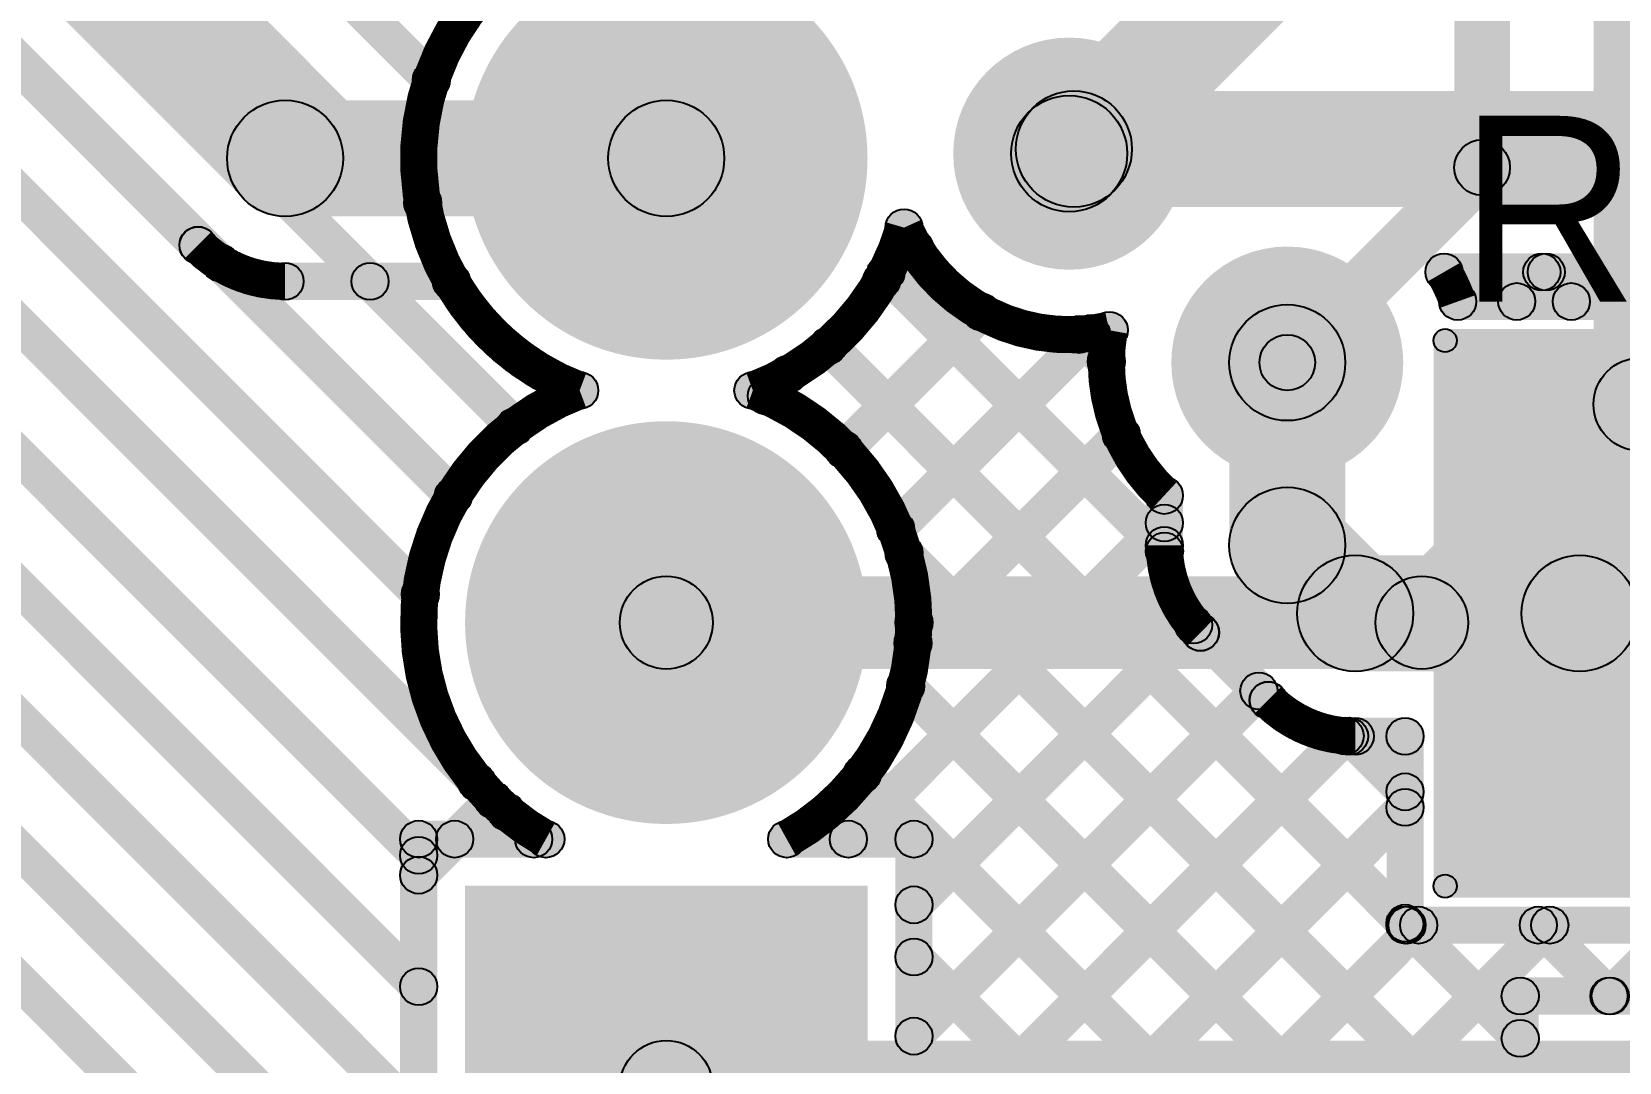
# Model space of a CAD drawing. Header units: millimetres. Extents: x 0.01 to 3.4, y 0.01 to 2.05.
# Drawn here: x 0.3824 to 0.7245, y 1.0893 to 1.3113 of the extents above; entities that cross this region are included whole.
import ezdxf

# ---------------------------------------------------------------- set-up
doc = ezdxf.new("R2010")
doc.units = ezdxf.units.MM
doc.header["$MEASUREMENT"] = 0
for name, color, linetype in [('BottomLayer', 5, 'Continuous'), ('BottomSolder', 6, 'Continuous'), ('PadHoleLayer', 156, 'Continuous'), ('TopLayer', 1, 'Continuous'), ('TopOverlay', 2, 'Continuous'), ('TopPaste', 8, 'Continuous'), ('TopSolder', 216, 'Continuous'), ('ViaHoleLayer', 16, 'Continuous')]:
    doc.layers.add(name, color=color, linetype=linetype)

# ---------------------------------------------------------------- blocks, each defined once
blk = doc.blocks.new('0705510042_2')
at = {"layer": 'BottomLayer'}
h = blk.add_hatch(color=5, dxfattribs=at)
edge = h.paths.add_edge_path()
edge.add_arc((-0.028, 0.45808), 0.03937, 0, 360)
h = blk.add_hatch(color=5, dxfattribs=at)
edge = h.paths.add_edge_path()
edge.add_arc((0.072, 0.45808), 0.03937, 0, 360)
blk.add_hatch(color=5, dxfattribs=at).paths.add_polyline_path([(0.21137, 0.41871), (0.13263, 0.41871), (0.13263, 0.49745), (0.21137, 0.49745)])
at = {"layer": 'BottomSolder'}
h = blk.add_hatch(color=6, dxfattribs=at)
edge = h.paths.add_edge_path()
edge.add_arc((-0.028, 0.45808), 0.04337, 0, 360)
h = blk.add_hatch(color=6, dxfattribs=at)
edge = h.paths.add_edge_path()
edge.add_arc((0.072, 0.45808), 0.04337, 0, 360)
blk.add_hatch(color=6, dxfattribs=at).paths.add_polyline_path([(0.21537, 0.41471), (0.12863, 0.41471), (0.12863, 0.50145), (0.21537, 0.50145)])
at = {"layer": 'PadHoleLayer'}
h = blk.add_hatch(color=156, dxfattribs=at)
edge = h.paths.add_edge_path()
edge.add_arc((-0.028, 0.45808), 0.02146, 0, 360)
h = blk.add_hatch(color=156, dxfattribs=at)
edge = h.paths.add_edge_path()
edge.add_arc((0.072, 0.45808), 0.02146, 0, 360)
h = blk.add_hatch(color=156, dxfattribs=at)
edge = h.paths.add_edge_path()
edge.add_arc((0.172, 0.45808), 0.02146, 0, 360)
at = {"layer": 'TopLayer'}
h = blk.add_hatch(color=1, dxfattribs=at)
edge = h.paths.add_edge_path()
edge.add_arc((-0.028, 0.45808), 0.03937, 0, 360)
h = blk.add_hatch(color=1, dxfattribs=at)
edge = h.paths.add_edge_path()
edge.add_arc((0.072, 0.45808), 0.03937, 0, 360)
blk.add_hatch(color=1, dxfattribs=at).paths.add_polyline_path([(0.21137, 0.41871), (0.13263, 0.41871), (0.13263, 0.49745), (0.21137, 0.49745)])
at = {"layer": 'TopSolder'}
h = blk.add_hatch(color=216, dxfattribs=at)
edge = h.paths.add_edge_path()
edge.add_arc((-0.028, 0.45808), 0.04337, 0, 360)
h = blk.add_hatch(color=216, dxfattribs=at)
edge = h.paths.add_edge_path()
edge.add_arc((0.072, 0.45808), 0.04337, 0, 360)
blk.add_hatch(color=216, dxfattribs=at).paths.add_polyline_path([(0.21537, 0.41471), (0.12863, 0.41471), (0.12863, 0.50145), (0.21537, 0.50145)])
blk = doc.blocks.new('TS_1187A_C_G_B_11')
at = {"layer": 'TopLayer'}
for points in [[(-0.1378, 0.08858), (-0.09843, 0.08858), (-0.09843, 0.05906), (-0.1378, 0.05906)], [(0.09843, 0.08858), (0.1378, 0.08858), (0.1378, 0.05906), (0.09843, 0.05906)], [(-0.1378, -0.05906), (-0.09843, -0.05906), (-0.09843, -0.08858), (-0.1378, -0.08858)], [(0.09843, -0.05906), (0.1378, -0.05906), (0.1378, -0.08858), (0.09843, -0.08858)]]:
    blk.add_hatch(color=1, dxfattribs=at).paths.add_polyline_path(points)
at = {"layer": 'TopOverlay'}
h = blk.add_hatch(color=2, dxfattribs=at)
edge = h.paths.add_edge_path()
edge.add_arc((-0.13683, 0.106), 0.005, 0, 360)
h = blk.add_hatch(color=2, dxfattribs=at)
edge = h.paths.add_edge_path()
edge.add_arc((-0.12517, 0.106), 0.005, 0, 360)
h = blk.add_hatch(color=2, dxfattribs=at)
edge = h.paths.add_edge_path()
edge.add_arc((-0.053, 0.102), 0.0025, 0, 360)
for points in [[(0.054, 0.1045), (0.054, 0.0995), (-0.053, 0.0995), (-0.053, 0.1045)], [(-0.1045, 0.035), (-0.0995, 0.035), (-0.0995, -0.034), (-0.1045, -0.034)], [(0.0995, 0.035), (0.1045, 0.035), (0.1045, -0.034), (0.0995, -0.034)], [(0.054, -0.0995), (0.054, -0.1045), (-0.053, -0.1045), (-0.053, -0.0995)]]:
    blk.add_hatch(color=2, dxfattribs=at).paths.add_polyline_path(points)
h = blk.add_hatch(color=2, dxfattribs=at)
edge = h.paths.add_edge_path()
edge.add_arc((0.054, 0.102), 0.0025, 0, 360)
h = blk.add_hatch(color=2, dxfattribs=at)
edge = h.paths.add_edge_path()
edge.add_arc((-0.102, 0.035), 0.0025, 0, 360)
h = blk.add_hatch(color=2, dxfattribs=at)
edge = h.paths.add_edge_path()
edge.add_arc((0.102, 0.035), 0.0025, 0, 360)
h = blk.add_hatch(color=2, dxfattribs=at)
edge = h.paths.add_edge_path()
edge.add_arc((-0.00985, 0), 0.00984, 0, 360)
h = blk.add_hatch(color=2, dxfattribs=at)
edge = h.paths.add_edge_path()
edge.add_arc((0.00985, 0), 0.00984, 0, 360)
h = blk.add_hatch(color=2, dxfattribs=at)
edge = h.paths.add_edge_path()
edge.add_arc((-0.03821, 0), 0.0025, 0, 360)
h = blk.add_hatch(color=2, dxfattribs=at)
edge = h.paths.add_edge_path()
edge.add_arc((0.03821, 0), 0.0025, 0, 360)
h = blk.add_hatch(color=2, dxfattribs=at)
edge = h.paths.add_edge_path()
edge.add_arc((-0.102, -0.034), 0.0025, 0, 360)
h = blk.add_hatch(color=2, dxfattribs=at)
edge = h.paths.add_edge_path()
edge.add_arc((0.102, -0.034), 0.0025, 0, 360)
h = blk.add_hatch(color=2, dxfattribs=at)
edge = h.paths.add_edge_path()
edge.add_arc((-0.053, -0.102), 0.0025, 0, 360)
h = blk.add_hatch(color=2, dxfattribs=at)
edge = h.paths.add_edge_path()
edge.add_arc((0.054, -0.102), 0.0025, 0, 360)
at = {"layer": 'TopPaste'}
for points in [[(-0.1378, 0.08858), (-0.09843, 0.08858), (-0.09843, 0.05906), (-0.1378, 0.05906)], [(0.09843, 0.08858), (0.1378, 0.08858), (0.1378, 0.05906), (0.09843, 0.05906)], [(-0.1378, -0.05906), (-0.09843, -0.05906), (-0.09843, -0.08858), (-0.1378, -0.08858)], [(0.09843, -0.05906), (0.1378, -0.05906), (0.1378, -0.08858), (0.09843, -0.08858)]]:
    blk.add_hatch(color=8, dxfattribs=at).paths.add_polyline_path(points)
at = {"layer": 'TopSolder'}
for points in [[(-0.1418, 0.09258), (-0.09443, 0.09258), (-0.09443, 0.05506), (-0.1418, 0.05506)], [(0.09443, 0.09258), (0.1418, 0.09258), (0.1418, 0.05506), (0.09443, 0.05506)], [(-0.1418, -0.05506), (-0.09443, -0.05506), (-0.09443, -0.09258), (-0.1418, -0.09258)], [(0.09443, -0.05506), (0.1418, -0.05506), (0.1418, -0.09258), (0.09443, -0.09258)]]:
    blk.add_hatch(color=216, dxfattribs=at).paths.add_polyline_path(points)
at = {"layer": 'TopOverlay'}
for points, const_width in [([(-0.12517, 0.106, 1), (-0.13683, 0.106, 1)], 0.01), ([(0.03821, 0, 1), (-0.03821, 0, 1)], 0.005), ([(0.00985, 0, 1), (-0.00985, 0, 1)], 0.01969)]:
    blk.add_lwpolyline(points, format="xyb", close=True, dxfattribs=dict(at, const_width=const_width))
for centre, radius in [((-0.13683, 0.106), 0.005), ((-0.12517, 0.106), 0.005), ((-0.053, 0.102), 0.0025), ((0.054, 0.102), 0.0025), ((-0.102, 0.035), 0.0025), ((0.102, 0.035), 0.0025), ((-0.00985, 0), 0.00984), ((0.00985, 0), 0.00984), ((-0.03821, 0), 0.0025), ((0.03821, 0), 0.0025), ((-0.102, -0.034), 0.0025), ((0.102, -0.034), 0.0025), ((-0.053, -0.102), 0.0025), ((0.054, -0.102), 0.0025)]:
    blk.add_circle(centre, radius, dxfattribs=at)
blk = doc.blocks.new('RES_1210_50')
at = {"layer": 'TopLayer'}
for points in [[(-0.08661, 0.05315), (-0.03937, 0.05315), (-0.03937, -0.05315), (-0.08661, -0.05315)], [(0.03937, 0.05315), (0.08661, 0.05315), (0.08661, -0.05315), (0.03937, -0.05315)]]:
    blk.add_hatch(color=1, dxfattribs=at).paths.add_polyline_path(points)
at = {"layer": 'TopOverlay'}
h = blk.add_hatch(color=2, dxfattribs=at)
edge = h.paths.add_edge_path()
edge.add_arc((-0.09198, 0.05875), 0.0025, 0, 360)
h = blk.add_hatch(color=2, dxfattribs=at)
edge = h.paths.add_edge_path()
edge.add_arc((-0.09198, 0.05875), 0.0025, 0, 360)
for points in [[(-0.08948, -0.05875), (-0.09448, -0.05875), (-0.09448, 0.05875), (-0.08948, 0.05875)], [(-0.09198, 0.05625), (-0.09198, 0.06125), (0.09201, 0.06125), (0.09201, 0.05625)], [(0.09451, -0.05875), (0.08951, -0.05875), (0.08951, 0.05875), (0.09451, 0.05875)], [(-0.09198, -0.06125), (-0.09198, -0.05625), (0.09201, -0.05625), (0.09201, -0.06125)]]:
    blk.add_hatch(color=2, dxfattribs=at).paths.add_polyline_path(points)
h = blk.add_hatch(color=2, dxfattribs=at)
edge = h.paths.add_edge_path()
edge.add_arc((0.09201, 0.05875), 0.0025, 0, 360)
h = blk.add_hatch(color=2, dxfattribs=at)
edge = h.paths.add_edge_path()
edge.add_arc((0.09201, 0.05875), 0.0025, 0, 360)
h = blk.add_hatch(color=2, dxfattribs=at)
edge = h.paths.add_edge_path()
edge.add_arc((-0.09198, -0.05875), 0.0025, 0, 360)
h = blk.add_hatch(color=2, dxfattribs=at)
edge = h.paths.add_edge_path()
edge.add_arc((-0.09198, -0.05875), 0.0025, 0, 360)
h = blk.add_hatch(color=2, dxfattribs=at)
edge = h.paths.add_edge_path()
edge.add_arc((0.09201, -0.05875), 0.0025, 0, 360)
h = blk.add_hatch(color=2, dxfattribs=at)
edge = h.paths.add_edge_path()
edge.add_arc((0.09201, -0.05875), 0.0025, 0, 360)
at = {"layer": 'TopPaste'}
for points in [[(-0.08661, 0.05315), (-0.03937, 0.05315), (-0.03937, -0.05315), (-0.08661, -0.05315)], [(0.03937, 0.05315), (0.08661, 0.05315), (0.08661, -0.05315), (0.03937, -0.05315)]]:
    blk.add_hatch(color=8, dxfattribs=at).paths.add_polyline_path(points)
at = {"layer": 'TopSolder'}
for points in [[(-0.09061, 0.05715), (-0.03537, 0.05715), (-0.03537, -0.05715), (-0.09061, -0.05715)], [(0.03537, 0.05715), (0.09061, 0.05715), (0.09061, -0.05715), (0.03537, -0.05715)]]:
    blk.add_hatch(color=216, dxfattribs=at).paths.add_polyline_path(points)
at = {"layer": 'TopOverlay'}
for centre in [(-0.09198, 0.05875), (-0.09198, 0.05875), (0.09201, 0.05875), (0.09201, 0.05875), (-0.09198, -0.05875), (-0.09198, -0.05875), (0.09201, -0.05875), (0.09201, -0.05875)]:
    blk.add_circle(centre, 0.0025, dxfattribs=at)

msp = doc.modelspace()

# ---------------------------------------------------------------- hatches: boundary and pattern name
at = {"layer": 'BottomLayer'}
for points in [[(0.03617, 1.72755), (0.04183, 1.7332), (0.47135, 1.30368), (0.46569, 1.29803)], [(0.03617, 1.69926), (0.04183, 1.70492), (0.46948, 1.27727), (0.46382, 1.27161)], [(0.739, 1.231), (0.719, 1.231), (0.719, 1.688), (0.739, 1.688)], [(0.03617, 1.67098), (0.04183, 1.67663), (0.48938, 1.22908), (0.48372, 1.22342)], [(0.03617, 1.64269), (0.04183, 1.64835), (0.4761, 1.21408), (0.47044, 1.20842)], [(0.03617, 1.61441), (0.04183, 1.62007), (0.46897, 1.19293), (0.46331, 1.18727)], [(0.701, 1.282), (0.689, 1.282), (0.689, 1.615), (0.701, 1.615)], [(0.03617, 1.58612), (0.04183, 1.59178), (0.48118, 1.15243), (0.47553, 1.14677)], [(0.03617, 1.55784), (0.04183, 1.5635), (0.46862, 1.13671), (0.46296, 1.13105)], [(0.03617, 1.52956), (0.04183, 1.53521), (0.46862, 1.10842), (0.46296, 1.10277)], [(0.03617, 1.50127), (0.04183, 1.50693), (0.46862, 1.08014), (0.46296, 1.07448)], [(0.03617, 1.47299), (0.04183, 1.47864), (0.46862, 1.05186), (0.46296, 1.0462)], [(0.03617, 1.4447), (0.04183, 1.45036), (0.69899, 0.7932), (0.69333, 0.78754)], [(0.61484, 1.27616), (0.59716, 1.29384), (0.65016, 1.34684), (0.66784, 1.32916)], [(0.65724, 1.23576), (0.64876, 1.24424), (0.69076, 1.28624), (0.69924, 1.27776)], [(0.68907, 1.17693), (0.67493, 1.19107), (0.72193, 1.23807), (0.73607, 1.22393)], [(0.51916, 1.174), (0.51916, 1.194), (0.682, 1.194), (0.682, 1.174)], [(0.47637, 1.13454), (0.47071, 1.1402), (0.4791, 1.14859), (0.48476, 1.14293)], [(0.48193, 1.14037), (0.48758, 1.14603), (0.49341, 1.1402), (0.48775, 1.13454)], [(0.46862, 1.12679), (0.46296, 1.13244), (0.47071, 1.1402), (0.47637, 1.13454)], [(0.46579, 1.13337), (0.46579, 1.14137), (0.4932, 1.14137), (0.4932, 1.13337)], [(0.46979, 1.03063), (0.46179, 1.03063), (0.46179, 1.13737), (0.46979, 1.13737)], [(0.51916, 1.074), (0.51916, 1.094), (0.753, 1.094), (0.753, 1.074)]]:
    msp.add_hatch(color=5, dxfattribs=at).paths.add_polyline_path(points)
h = msp.add_hatch(color=5, dxfattribs=at)
edge = h.paths.add_edge_path()
edge.add_arc((0.606, 1.285), 0.025, 0, 360)
h = msp.add_hatch(color=5, dxfattribs=at)
edge = h.paths.add_edge_path()
edge.add_arc((0.46852, 1.30086), 0.004, 0, 360)
h = msp.add_hatch(color=5, dxfattribs=at)
edge = h.paths.add_edge_path()
edge.add_arc((0.606, 1.285), 0.0125, 0, 360)
h = msp.add_hatch(color=5, dxfattribs=at)
edge = h.paths.add_edge_path()
edge.add_arc((0.695, 1.282), 0.006, 0, 360)
h = msp.add_hatch(color=5, dxfattribs=at)
edge = h.paths.add_edge_path()
edge.add_arc((0.695, 1.282), 0.006, 0, 360)
h = msp.add_hatch(color=5, dxfattribs=at)
edge = h.paths.add_edge_path()
edge.add_arc((0.46665, 1.27444), 0.004, 0, 360)
h = msp.add_hatch(color=5, dxfattribs=at)
edge = h.paths.add_edge_path()
edge.add_arc((0.653, 1.24), 0.025, 0, 360)
h = msp.add_hatch(color=5, dxfattribs=at)
edge = h.paths.add_edge_path()
edge.add_arc((0.653, 1.24), 0.006, 0, 360)
h = msp.add_hatch(color=5, dxfattribs=at)
edge = h.paths.add_edge_path()
edge.add_arc((0.729, 1.231), 0.01, 0, 360)
h = msp.add_hatch(color=5, dxfattribs=at)
edge = h.paths.add_edge_path()
edge.add_arc((0.729, 1.231), 0.01, 0, 360)
h = msp.add_hatch(color=5, dxfattribs=at)
edge = h.paths.add_edge_path()
edge.add_arc((0.50049, 1.234), 0.004, 0, 360)
h = msp.add_hatch(color=5, dxfattribs=at)
edge = h.paths.add_edge_path()
edge.add_arc((0.50049, 1.234), 0.004, 0, 360)
h = msp.add_hatch(color=5, dxfattribs=at)
edge = h.paths.add_edge_path()
edge.add_arc((0.48655, 1.22625), 0.004, 0, 360)
h = msp.add_hatch(color=5, dxfattribs=at)
edge = h.paths.add_edge_path()
edge.add_arc((0.47327, 1.21125), 0.004, 0, 360)
h = msp.add_hatch(color=5, dxfattribs=at)
edge = h.paths.add_edge_path()
edge.add_arc((0.46614, 1.1901), 0.004, 0, 360)
h = msp.add_hatch(color=5, dxfattribs=at)
edge = h.paths.add_edge_path()
edge.add_arc((0.51916, 1.184), 0.01, 0, 360)
h = msp.add_hatch(color=5, dxfattribs=at)
edge = h.paths.add_edge_path()
edge.add_arc((0.682, 1.184), 0.01, 0, 360)
h = msp.add_hatch(color=5, dxfattribs=at)
edge = h.paths.add_edge_path()
edge.add_arc((0.682, 1.184), 0.01, 0, 360)
h = msp.add_hatch(color=5, dxfattribs=at)
edge = h.paths.add_edge_path()
edge.add_arc((0.47836, 1.1496), 0.004, 0, 360)
h = msp.add_hatch(color=5, dxfattribs=at)
edge = h.paths.add_edge_path()
edge.add_arc((0.48193, 1.14576), 0.004, 0, 360)
h = msp.add_hatch(color=5, dxfattribs=at)
edge = h.paths.add_edge_path()
edge.add_arc((0.48475, 1.1432), 0.004, 0, 360)
h = msp.add_hatch(color=5, dxfattribs=at)
edge = h.paths.add_edge_path()
edge.add_arc((0.46579, 1.13737), 0.004, 0, 360)
h = msp.add_hatch(color=5, dxfattribs=at)
edge = h.paths.add_edge_path()
edge.add_arc((0.46579, 1.13737), 0.004, 0, 360)
h = msp.add_hatch(color=5, dxfattribs=at)
edge = h.paths.add_edge_path()
edge.add_arc((0.47354, 1.13737), 0.004, 0, 360)
h = msp.add_hatch(color=5, dxfattribs=at)
edge = h.paths.add_edge_path()
edge.add_arc((0.47354, 1.13737), 0.004, 0, 360)
h = msp.add_hatch(color=5, dxfattribs=at)
edge = h.paths.add_edge_path()
edge.add_arc((0.49058, 1.13737), 0.004, 0, 360)
h = msp.add_hatch(color=5, dxfattribs=at)
edge = h.paths.add_edge_path()
edge.add_arc((0.4932, 1.13737), 0.004, 0, 360)
h = msp.add_hatch(color=5, dxfattribs=at)
edge = h.paths.add_edge_path()
edge.add_arc((0.4932, 1.13737), 0.004, 0, 360)
h = msp.add_hatch(color=5, dxfattribs=at)
edge = h.paths.add_edge_path()
edge.add_arc((0.46579, 1.13388), 0.004, 0, 360)
h = msp.add_hatch(color=5, dxfattribs=at)
edge = h.paths.add_edge_path()
edge.add_arc((0.46579, 1.12961), 0.004, 0, 360)
h = msp.add_hatch(color=5, dxfattribs=at)
edge = h.paths.add_edge_path()
edge.add_arc((0.46579, 1.1056), 0.004, 0, 360)
h = msp.add_hatch(color=5, dxfattribs=at)
edge = h.paths.add_edge_path()
edge.add_arc((0.51916, 1.084), 0.01, 0, 360)
at = {"layer": 'BottomSolder'}
h = msp.add_hatch(color=6, dxfattribs=at)
edge = h.paths.add_edge_path()
edge.add_arc((0.606, 1.285), 0.018, 0, 360)
h = msp.add_hatch(color=6, dxfattribs=at)
edge = h.paths.add_edge_path()
edge.add_arc((0.653, 1.24), 0.018, 0, 360)
at = {"layer": 'TopLayer'}
for points in [[(0.03515, 1.61543), (0.04081, 1.62108), (0.46897, 1.19293), (0.46331, 1.18727)], [(0.03515, 1.58714), (0.04081, 1.5928), (0.48118, 1.15243), (0.47553, 1.14677)], [(0.03515, 1.55886), (0.04081, 1.56451), (0.46862, 1.13671), (0.46296, 1.13105)], [(0.03515, 1.53057), (0.04081, 1.53623), (0.46862, 1.10842), (0.46296, 1.10277)], [(0.03515, 1.50229), (0.04081, 1.50795), (0.46862, 1.08014), (0.46296, 1.07448)], [(0.03515, 1.474), (0.04081, 1.47966), (0.46862, 1.05186), (0.46296, 1.0462)], [(0.03515, 1.44572), (0.04081, 1.45138), (0.66133, 0.83086), (0.65567, 0.8252)], [(0.38716, 1.31616), (0.40484, 1.33384), (0.44584, 1.29284), (0.42816, 1.27516)], [(0.37447, 1.3034), (0.38012, 1.30906), (0.42106, 1.26812), (0.4154, 1.26247)], [(0.607, 1.2735), (0.607, 1.2985), (0.868, 1.2985), (0.868, 1.2735)], [(0.437, 1.2715), (0.437, 1.2965), (0.51916, 1.2965), (0.51916, 1.2715)], [(0.61484, 1.27616), (0.59716, 1.29384), (0.59816, 1.29484), (0.61584, 1.27716)], [(0.56844, 1.25489), (0.56278, 1.26055), (0.56983, 1.2676), (0.57549, 1.26194)], [(0.42023, 1.25864), (0.42588, 1.26429), (0.4761, 1.21408), (0.47044, 1.20842)], [(0.68678, 1.2555), (0.68678, 1.2635), (0.868, 1.2635), (0.868, 1.2555)], [(0.437, 1.2535), (0.437, 1.2615), (0.47283, 1.2615), (0.47283, 1.2535)], [(0.45248, 1.25467), (0.45813, 1.26033), (0.48938, 1.22908), (0.48372, 1.22342)], [(0.5637, 1.25659), (0.56936, 1.26224), (0.62936, 1.20224), (0.6237, 1.19659)], [(0.70529, 1.25032), (0.69963, 1.25598), (0.70598, 1.26233), (0.71164, 1.25667)], [(0.70504, 1.25667), (0.71069, 1.26233), (0.71704, 1.25598), (0.71139, 1.25032)], [(0.68972, 1.24915), (0.68972, 1.25715), (0.75363, 1.25715), (0.75363, 1.24915)], [(0.56023, 1.2184), (0.55457, 1.22406), (0.58424, 1.25373), (0.5899, 1.24807)], [(0.57141, 1.2013), (0.56576, 1.20696), (0.60792, 1.24912), (0.61358, 1.24346)], [(0.60534, 1.24323), (0.611, 1.24889), (0.61683, 1.24305), (0.61117, 1.2374)], [(0.55122, 1.24078), (0.55687, 1.24644), (0.68121, 1.1221), (0.67556, 1.11644)], [(0.54354, 1.23), (0.53788, 1.23565), (0.54261, 1.24038), (0.54826, 1.23472)], [(0.6655, 1.20064), (0.6405, 1.20064), (0.6405, 1.24), (0.6655, 1.24)], [(0.57517, 1.17678), (0.56952, 1.18243), (0.61439, 1.22731), (0.62005, 1.22165)], [(0.6305, 1.20064), (0.6225, 1.20064), (0.6225, 1.21139), (0.6305, 1.21139)], [(0.56122, 1.13454), (0.55557, 1.1402), (0.62367, 1.2083), (0.62933, 1.20265)], [(0.64416, 1.19181), (0.66184, 1.20948), (0.67648, 1.19484), (0.65881, 1.17716)], [(0.56755, 1.19617), (0.57321, 1.20183), (0.70603, 1.069), (0.70038, 1.06334)], [(0.66764, 1.1735), (0.66764, 1.1985), (0.71601, 1.1985), (0.71601, 1.1735)], [(0.57536, 1.12039), (0.5697, 1.12605), (0.62997, 1.18632), (0.63563, 1.18066)], [(0.63147, 1.17904), (0.63712, 1.1847), (0.6517, 1.17012), (0.64604, 1.16447)], [(0.56792, 1.16751), (0.57358, 1.17317), (0.70603, 1.04071), (0.70038, 1.03506)], [(0.57536, 1.09211), (0.5697, 1.09776), (0.64405, 1.17212), (0.64971, 1.16646)], [(0.66764, 1.1555), (0.66764, 1.1635), (0.67839, 1.1635), (0.67839, 1.1555)], [(0.57536, 1.06382), (0.5697, 1.06948), (0.66264, 1.16242), (0.6683, 1.15676)], [(0.66359, 1.1567), (0.66924, 1.16236), (0.68121, 1.15039), (0.67556, 1.14473)], [(0.68239, 1.11885), (0.67439, 1.11885), (0.67439, 1.1595), (0.68239, 1.1595)], [(0.55858, 1.14857), (0.56424, 1.15422), (0.70696, 1.0115), (0.7013, 1.00584)], [(0.47637, 1.13454), (0.47071, 1.1402), (0.4791, 1.14859), (0.48476, 1.14293)], [(0.57536, 1.03554), (0.5697, 1.04119), (0.67556, 1.14705), (0.68121, 1.14139)], [(0.48193, 1.14037), (0.48758, 1.14603), (0.49341, 1.1402), (0.48775, 1.13454)], [(0.46862, 1.12679), (0.46296, 1.13244), (0.47071, 1.1402), (0.47637, 1.13454)], [(0.46579, 1.13337), (0.46579, 1.14137), (0.4932, 1.14137), (0.4932, 1.13337)], [(0.54512, 1.13337), (0.54512, 1.14137), (0.57253, 1.14137), (0.57253, 1.13337)], [(0.46979, 1.03063), (0.46179, 1.03063), (0.46179, 1.13737), (0.46979, 1.13737)], [(0.57653, 1.03063), (0.56853, 1.03063), (0.56853, 1.13737), (0.57653, 1.13737)], [(0.67839, 1.11485), (0.67839, 1.12285), (0.75363, 1.12285), (0.75363, 1.11485)], [(0.04081, 0.44442), (0.03515, 0.45008), (0.70675, 1.12168), (0.71241, 1.11602)], [(0.04081, 0.47271), (0.03515, 0.47836), (0.67847, 1.12168), (0.68413, 1.11602)], [(0.67598, 1.11602), (0.68164, 1.12168), (0.70603, 1.09728), (0.70038, 1.09163)], [(0.70426, 1.11602), (0.70992, 1.12168), (0.72519, 1.10641), (0.71953, 1.10075)], [(0.72543, 1.10075), (0.71977, 1.10641), (0.73504, 1.12168), (0.74069, 1.11602)], [(0.5697, 1.10917), (0.57536, 1.11482), (0.71483, 0.97535), (0.70917, 0.96969)], [(0.7032, 1.09958), (0.7032, 1.10758), (0.79057, 1.10758), (0.79057, 1.09958)], [(0.7072, 1.02606), (0.6992, 1.02606), (0.6992, 1.10358), (0.7072, 1.10358)]]:
    msp.add_hatch(color=1, dxfattribs=at).paths.add_polyline_path(points)
h = msp.add_hatch(color=1, dxfattribs=at)
edge = h.paths.add_edge_path()
edge.add_arc((0.606, 1.285), 0.025, 0, 360)
h = msp.add_hatch(color=1, dxfattribs=at)
edge = h.paths.add_edge_path()
edge.add_arc((0.606, 1.285), 0.0125, 0, 360)
h = msp.add_hatch(color=1, dxfattribs=at)
edge = h.paths.add_edge_path()
edge.add_arc((0.607, 1.286), 0.0125, 0, 360)
h = msp.add_hatch(color=1, dxfattribs=at)
edge = h.paths.add_edge_path()
edge.add_arc((0.607, 1.286), 0.0125, 0, 360)
h = msp.add_hatch(color=1, dxfattribs=at)
edge = h.paths.add_edge_path()
edge.add_arc((0.437, 1.284), 0.0125, 0, 360)
h = msp.add_hatch(color=1, dxfattribs=at)
edge = h.paths.add_edge_path()
edge.add_arc((0.437, 1.284), 0.0125, 0, 360)
h = msp.add_hatch(color=1, dxfattribs=at)
edge = h.paths.add_edge_path()
edge.add_arc((0.51916, 1.284), 0.0125, 0, 360)
h = msp.add_hatch(color=1, dxfattribs=at)
edge = h.paths.add_edge_path()
edge.add_arc((0.5704, 1.26908), 0.004, 0, 360)
h = msp.add_hatch(color=1, dxfattribs=at)
edge = h.paths.add_edge_path()
edge.add_arc((0.5704, 1.26908), 0.004, 0, 360)
h = msp.add_hatch(color=1, dxfattribs=at)
edge = h.paths.add_edge_path()
edge.add_arc((0.41823, 1.2653), 0.004, 0, 360)
h = msp.add_hatch(color=1, dxfattribs=at)
edge = h.paths.add_edge_path()
edge.add_arc((0.41823, 1.2653), 0.004, 0, 360)
h = msp.add_hatch(color=1, dxfattribs=at)
edge = h.paths.add_edge_path()
edge.add_arc((0.41826, 1.26526), 0.004, 0, 360)
h = msp.add_hatch(color=1, dxfattribs=at)
edge = h.paths.add_edge_path()
edge.add_arc((0.57266, 1.26477), 0.004, 0, 360)
h = msp.add_hatch(color=1, dxfattribs=at)
edge = h.paths.add_edge_path()
edge.add_arc((0.42306, 1.26147), 0.004, 0, 360)
h = msp.add_hatch(color=1, dxfattribs=at)
edge = h.paths.add_edge_path()
edge.add_arc((0.56653, 1.25941), 0.004, 0, 360)
h = msp.add_hatch(color=1, dxfattribs=at)
edge = h.paths.add_edge_path()
edge.add_arc((0.653, 1.24), 0.025, 0, 360)
h = msp.add_hatch(color=1, dxfattribs=at)
edge = h.paths.add_edge_path()
edge.add_arc((0.68678, 1.2595), 0.004, 0, 360)
h = msp.add_hatch(color=1, dxfattribs=at)
edge = h.paths.add_edge_path()
edge.add_arc((0.68678, 1.2595), 0.004, 0, 360)
h = msp.add_hatch(color=1, dxfattribs=at)
edge = h.paths.add_edge_path()
edge.add_arc((0.70786, 1.2595), 0.004, 0, 360)
h = msp.add_hatch(color=1, dxfattribs=at)
edge = h.paths.add_edge_path()
edge.add_arc((0.70881, 1.2595), 0.004, 0, 360)
h = msp.add_hatch(color=1, dxfattribs=at)
edge = h.paths.add_edge_path()
edge.add_arc((0.437, 1.2575), 0.004, 0, 360)
h = msp.add_hatch(color=1, dxfattribs=at)
edge = h.paths.add_edge_path()
edge.add_arc((0.437, 1.2575), 0.004, 0, 360)
h = msp.add_hatch(color=1, dxfattribs=at)
edge = h.paths.add_edge_path()
edge.add_arc((0.437, 1.2575), 0.004, 0, 360)
h = msp.add_hatch(color=1, dxfattribs=at)
edge = h.paths.add_edge_path()
edge.add_arc((0.45531, 1.2575), 0.004, 0, 360)
h = msp.add_hatch(color=1, dxfattribs=at)
edge = h.paths.add_edge_path()
edge.add_arc((0.47283, 1.2575), 0.004, 0, 360)
h = msp.add_hatch(color=1, dxfattribs=at)
edge = h.paths.add_edge_path()
edge.add_arc((0.47283, 1.2575), 0.004, 0, 360)
h = msp.add_hatch(color=1, dxfattribs=at)
edge = h.paths.add_edge_path()
edge.add_arc((0.56561, 1.25772), 0.004, 0, 360)
h = msp.add_hatch(color=1, dxfattribs=at)
edge = h.paths.add_edge_path()
edge.add_arc((0.68972, 1.25315), 0.004, 0, 360)
h = msp.add_hatch(color=1, dxfattribs=at)
edge = h.paths.add_edge_path()
edge.add_arc((0.68972, 1.25315), 0.004, 0, 360)
h = msp.add_hatch(color=1, dxfattribs=at)
edge = h.paths.add_edge_path()
edge.add_arc((0.70246, 1.25315), 0.004, 0, 360)
h = msp.add_hatch(color=1, dxfattribs=at)
edge = h.paths.add_edge_path()
edge.add_arc((0.71421, 1.25315), 0.004, 0, 360)
h = msp.add_hatch(color=1, dxfattribs=at)
edge = h.paths.add_edge_path()
edge.add_arc((0.58707, 1.2509), 0.004, 0, 360)
h = msp.add_hatch(color=1, dxfattribs=at)
edge = h.paths.add_edge_path()
edge.add_arc((0.653, 1.24), 0.0125, 0, 360)
h = msp.add_hatch(color=1, dxfattribs=at)
edge = h.paths.add_edge_path()
edge.add_arc((0.60817, 1.24606), 0.004, 0, 360)
h = msp.add_hatch(color=1, dxfattribs=at)
edge = h.paths.add_edge_path()
edge.add_arc((0.61075, 1.24629), 0.004, 0, 360)
h = msp.add_hatch(color=1, dxfattribs=at)
edge = h.paths.add_edge_path()
edge.add_arc((0.61463, 1.24697), 0.004, 0, 360)
h = msp.add_hatch(color=1, dxfattribs=at)
edge = h.paths.add_edge_path()
edge.add_arc((0.61463, 1.24697), 0.004, 0, 360)
h = msp.add_hatch(color=1, dxfattribs=at)
edge = h.paths.add_edge_path()
edge.add_arc((0.55405, 1.24361), 0.004, 0, 360)
h = msp.add_hatch(color=1, dxfattribs=at)
edge = h.paths.add_edge_path()
edge.add_arc((0.614, 1.24023), 0.004, 0, 360)
h = msp.add_hatch(color=1, dxfattribs=at)
edge = h.paths.add_edge_path()
edge.add_arc((0.54544, 1.23755), 0.004, 0, 360)
h = msp.add_hatch(color=1, dxfattribs=at)
edge = h.paths.add_edge_path()
edge.add_arc((0.50049, 1.234), 0.004, 0, 360)
h = msp.add_hatch(color=1, dxfattribs=at)
edge = h.paths.add_edge_path()
edge.add_arc((0.50049, 1.234), 0.004, 0, 360)
h = msp.add_hatch(color=1, dxfattribs=at)
edge = h.paths.add_edge_path()
edge.add_arc((0.53782, 1.234), 0.004, 0, 360)
h = msp.add_hatch(color=1, dxfattribs=at)
edge = h.paths.add_edge_path()
edge.add_arc((0.53782, 1.234), 0.004, 0, 360)
h = msp.add_hatch(color=1, dxfattribs=at)
edge = h.paths.add_edge_path()
edge.add_arc((0.54071, 1.23282), 0.004, 0, 360)
h = msp.add_hatch(color=1, dxfattribs=at)
edge = h.paths.add_edge_path()
edge.add_arc((0.48655, 1.22625), 0.004, 0, 360)
h = msp.add_hatch(color=1, dxfattribs=at)
edge = h.paths.add_edge_path()
edge.add_arc((0.61722, 1.22448), 0.004, 0, 360)
h = msp.add_hatch(color=1, dxfattribs=at)
edge = h.paths.add_edge_path()
edge.add_arc((0.5574, 1.22123), 0.004, 0, 360)
h = msp.add_hatch(color=1, dxfattribs=at)
edge = h.paths.add_edge_path()
edge.add_arc((0.47327, 1.21125), 0.004, 0, 360)
h = msp.add_hatch(color=1, dxfattribs=at)
edge = h.paths.add_edge_path()
edge.add_arc((0.6265, 1.21139), 0.004, 0, 360)
h = msp.add_hatch(color=1, dxfattribs=at)
edge = h.paths.add_edge_path()
edge.add_arc((0.6265, 1.21139), 0.004, 0, 360)
h = msp.add_hatch(color=1, dxfattribs=at)
edge = h.paths.add_edge_path()
edge.add_arc((0.653, 1.20064), 0.0125, 0, 360)
h = msp.add_hatch(color=1, dxfattribs=at)
edge = h.paths.add_edge_path()
edge.add_arc((0.653, 1.20064), 0.0125, 0, 360)
h = msp.add_hatch(color=1, dxfattribs=at)
edge = h.paths.add_edge_path()
edge.add_arc((0.56859, 1.20413), 0.004, 0, 360)
h = msp.add_hatch(color=1, dxfattribs=at)
edge = h.paths.add_edge_path()
edge.add_arc((0.6265, 1.20547), 0.004, 0, 360)
h = msp.add_hatch(color=1, dxfattribs=at)
edge = h.paths.add_edge_path()
edge.add_arc((0.6265, 1.20064), 0.004, 0, 360)
h = msp.add_hatch(color=1, dxfattribs=at)
edge = h.paths.add_edge_path()
edge.add_arc((0.6265, 1.20064), 0.004, 0, 360)
h = msp.add_hatch(color=1, dxfattribs=at)
edge = h.paths.add_edge_path()
edge.add_arc((0.6265, 1.20064), 0.004, 0, 360)
h = msp.add_hatch(color=1, dxfattribs=at)
edge = h.paths.add_edge_path()
edge.add_arc((0.57038, 1.199), 0.004, 0, 360)
h = msp.add_hatch(color=1, dxfattribs=at)
edge = h.paths.add_edge_path()
edge.add_arc((0.62653, 1.19941), 0.004, 0, 360)
h = msp.add_hatch(color=1, dxfattribs=at)
edge = h.paths.add_edge_path()
edge.add_arc((0.66764, 1.186), 0.0125, 0, 360)
h = msp.add_hatch(color=1, dxfattribs=at)
edge = h.paths.add_edge_path()
edge.add_arc((0.66764, 1.186), 0.0125, 0, 360)
h = msp.add_hatch(color=1, dxfattribs=at)
edge = h.paths.add_edge_path()
edge.add_arc((0.71601, 1.186), 0.0125, 0, 360)
h = msp.add_hatch(color=1, dxfattribs=at)
edge = h.paths.add_edge_path()
edge.add_arc((0.46614, 1.1901), 0.004, 0, 360)
h = msp.add_hatch(color=1, dxfattribs=at)
edge = h.paths.add_edge_path()
edge.add_arc((0.57253, 1.184), 0.004, 0, 360)
h = msp.add_hatch(color=1, dxfattribs=at)
edge = h.paths.add_edge_path()
edge.add_arc((0.57253, 1.184), 0.004, 0, 360)
h = msp.add_hatch(color=1, dxfattribs=at)
edge = h.paths.add_edge_path()
edge.add_arc((0.6328, 1.18349), 0.004, 0, 360)
h = msp.add_hatch(color=1, dxfattribs=at)
edge = h.paths.add_edge_path()
edge.add_arc((0.63426, 1.18191), 0.004, 0, 360)
h = msp.add_hatch(color=1, dxfattribs=at)
edge = h.paths.add_edge_path()
edge.add_arc((0.6343, 1.18187), 0.004, 0, 360)
h = msp.add_hatch(color=1, dxfattribs=at)
edge = h.paths.add_edge_path()
edge.add_arc((0.6343, 1.18187), 0.004, 0, 360)
h = msp.add_hatch(color=1, dxfattribs=at)
edge = h.paths.add_edge_path()
edge.add_arc((0.57235, 1.17961), 0.004, 0, 360)
h = msp.add_hatch(color=1, dxfattribs=at)
edge = h.paths.add_edge_path()
edge.add_arc((0.57075, 1.17034), 0.004, 0, 360)
h = msp.add_hatch(color=1, dxfattribs=at)
edge = h.paths.add_edge_path()
edge.add_arc((0.64688, 1.16929), 0.004, 0, 360)
h = msp.add_hatch(color=1, dxfattribs=at)
edge = h.paths.add_edge_path()
edge.add_arc((0.64887, 1.1673), 0.004, 0, 360)
h = msp.add_hatch(color=1, dxfattribs=at)
edge = h.paths.add_edge_path()
edge.add_arc((0.64887, 1.1673), 0.004, 0, 360)
h = msp.add_hatch(color=1, dxfattribs=at)
edge = h.paths.add_edge_path()
edge.add_arc((0.64891, 1.16726), 0.004, 0, 360)
h = msp.add_hatch(color=1, dxfattribs=at)
edge = h.paths.add_edge_path()
edge.add_arc((0.66547, 1.15959), 0.004, 0, 360)
h = msp.add_hatch(color=1, dxfattribs=at)
edge = h.paths.add_edge_path()
edge.add_arc((0.66641, 1.15953), 0.004, 0, 360)
h = msp.add_hatch(color=1, dxfattribs=at)
edge = h.paths.add_edge_path()
edge.add_arc((0.66764, 1.1595), 0.004, 0, 360)
h = msp.add_hatch(color=1, dxfattribs=at)
edge = h.paths.add_edge_path()
edge.add_arc((0.66764, 1.1595), 0.004, 0, 360)
h = msp.add_hatch(color=1, dxfattribs=at)
edge = h.paths.add_edge_path()
edge.add_arc((0.66764, 1.1595), 0.004, 0, 360)
h = msp.add_hatch(color=1, dxfattribs=at)
edge = h.paths.add_edge_path()
edge.add_arc((0.67839, 1.1595), 0.004, 0, 360)
h = msp.add_hatch(color=1, dxfattribs=at)
edge = h.paths.add_edge_path()
edge.add_arc((0.67839, 1.1595), 0.004, 0, 360)
h = msp.add_hatch(color=1, dxfattribs=at)
edge = h.paths.add_edge_path()
edge.add_arc((0.47836, 1.1496), 0.004, 0, 360)
h = msp.add_hatch(color=1, dxfattribs=at)
edge = h.paths.add_edge_path()
edge.add_arc((0.56141, 1.1514), 0.004, 0, 360)
h = msp.add_hatch(color=1, dxfattribs=at)
edge = h.paths.add_edge_path()
edge.add_arc((0.48193, 1.14576), 0.004, 0, 360)
h = msp.add_hatch(color=1, dxfattribs=at)
edge = h.paths.add_edge_path()
edge.add_arc((0.67839, 1.14756), 0.004, 0, 360)
h = msp.add_hatch(color=1, dxfattribs=at)
edge = h.paths.add_edge_path()
edge.add_arc((0.48475, 1.1432), 0.004, 0, 360)
h = msp.add_hatch(color=1, dxfattribs=at)
edge = h.paths.add_edge_path()
edge.add_arc((0.67839, 1.14422), 0.004, 0, 360)
h = msp.add_hatch(color=1, dxfattribs=at)
edge = h.paths.add_edge_path()
edge.add_arc((0.46579, 1.13737), 0.004, 0, 360)
h = msp.add_hatch(color=1, dxfattribs=at)
edge = h.paths.add_edge_path()
edge.add_arc((0.46579, 1.13737), 0.004, 0, 360)
h = msp.add_hatch(color=1, dxfattribs=at)
edge = h.paths.add_edge_path()
edge.add_arc((0.47354, 1.13737), 0.004, 0, 360)
h = msp.add_hatch(color=1, dxfattribs=at)
edge = h.paths.add_edge_path()
edge.add_arc((0.47354, 1.13737), 0.004, 0, 360)
h = msp.add_hatch(color=1, dxfattribs=at)
edge = h.paths.add_edge_path()
edge.add_arc((0.49058, 1.13737), 0.004, 0, 360)
h = msp.add_hatch(color=1, dxfattribs=at)
edge = h.paths.add_edge_path()
edge.add_arc((0.4932, 1.13737), 0.004, 0, 360)
h = msp.add_hatch(color=1, dxfattribs=at)
edge = h.paths.add_edge_path()
edge.add_arc((0.4932, 1.13737), 0.004, 0, 360)
h = msp.add_hatch(color=1, dxfattribs=at)
edge = h.paths.add_edge_path()
edge.add_arc((0.54512, 1.13737), 0.004, 0, 360)
h = msp.add_hatch(color=1, dxfattribs=at)
edge = h.paths.add_edge_path()
edge.add_arc((0.54512, 1.13737), 0.004, 0, 360)
h = msp.add_hatch(color=1, dxfattribs=at)
edge = h.paths.add_edge_path()
edge.add_arc((0.5584, 1.13737), 0.004, 0, 360)
h = msp.add_hatch(color=1, dxfattribs=at)
edge = h.paths.add_edge_path()
edge.add_arc((0.57253, 1.13737), 0.004, 0, 360)
h = msp.add_hatch(color=1, dxfattribs=at)
edge = h.paths.add_edge_path()
edge.add_arc((0.57253, 1.13737), 0.004, 0, 360)
h = msp.add_hatch(color=1, dxfattribs=at)
edge = h.paths.add_edge_path()
edge.add_arc((0.46579, 1.13388), 0.004, 0, 360)
h = msp.add_hatch(color=1, dxfattribs=at)
edge = h.paths.add_edge_path()
edge.add_arc((0.46579, 1.12961), 0.004, 0, 360)
h = msp.add_hatch(color=1, dxfattribs=at)
edge = h.paths.add_edge_path()
edge.add_arc((0.57253, 1.12322), 0.004, 0, 360)
h = msp.add_hatch(color=1, dxfattribs=at)
edge = h.paths.add_edge_path()
edge.add_arc((0.67839, 1.11927), 0.004, 0, 360)
h = msp.add_hatch(color=1, dxfattribs=at)
edge = h.paths.add_edge_path()
edge.add_arc((0.67839, 1.11885), 0.004, 0, 360)
h = msp.add_hatch(color=1, dxfattribs=at)
edge = h.paths.add_edge_path()
edge.add_arc((0.67839, 1.11885), 0.004, 0, 360)
h = msp.add_hatch(color=1, dxfattribs=at)
edge = h.paths.add_edge_path()
edge.add_arc((0.67881, 1.11885), 0.004, 0, 360)
h = msp.add_hatch(color=1, dxfattribs=at)
edge = h.paths.add_edge_path()
edge.add_arc((0.6813, 1.11885), 0.004, 0, 360)
h = msp.add_hatch(color=1, dxfattribs=at)
edge = h.paths.add_edge_path()
edge.add_arc((0.70709, 1.11885), 0.004, 0, 360)
h = msp.add_hatch(color=1, dxfattribs=at)
edge = h.paths.add_edge_path()
edge.add_arc((0.70958, 1.11885), 0.004, 0, 360)
h = msp.add_hatch(color=1, dxfattribs=at)
edge = h.paths.add_edge_path()
edge.add_arc((0.57253, 1.11199), 0.004, 0, 360)
h = msp.add_hatch(color=1, dxfattribs=at)
edge = h.paths.add_edge_path()
edge.add_arc((0.46579, 1.1056), 0.004, 0, 360)
h = msp.add_hatch(color=1, dxfattribs=at)
edge = h.paths.add_edge_path()
edge.add_arc((0.7032, 1.10358), 0.004, 0, 360)
h = msp.add_hatch(color=1, dxfattribs=at)
edge = h.paths.add_edge_path()
edge.add_arc((0.7032, 1.10358), 0.004, 0, 360)
h = msp.add_hatch(color=1, dxfattribs=at)
edge = h.paths.add_edge_path()
edge.add_arc((0.72236, 1.10358), 0.004, 0, 360)
h = msp.add_hatch(color=1, dxfattribs=at)
edge = h.paths.add_edge_path()
edge.add_arc((0.7226, 1.10358), 0.004, 0, 360)
h = msp.add_hatch(color=1, dxfattribs=at)
edge = h.paths.add_edge_path()
edge.add_arc((0.57253, 1.09493), 0.004, 0, 360)
h = msp.add_hatch(color=1, dxfattribs=at)
edge = h.paths.add_edge_path()
edge.add_arc((0.7032, 1.09445), 0.004, 0, 360)
at = {"layer": 'TopSolder'}
h = msp.add_hatch(color=216, dxfattribs=at)
edge = h.paths.add_edge_path()
edge.add_arc((0.606, 1.285), 0.018, 0, 360)
h = msp.add_hatch(color=216, dxfattribs=at)
edge = h.paths.add_edge_path()
edge.add_arc((0.653, 1.24), 0.018, 0, 360)
at = {"layer": 'ViaHoleLayer'}
h = msp.add_hatch(color=16, dxfattribs=at)
edge = h.paths.add_edge_path()
edge.add_arc((0.606, 1.285), 0.014, 0, 360)
h = msp.add_hatch(color=16, dxfattribs=at)
edge = h.paths.add_edge_path()
edge.add_arc((0.653, 1.24), 0.014, 0, 360)

# ---------------------------------------------------------------- linework, layer by layer
at = {"layer": 'BottomLayer', "const_width": 0.008}
for points in [[(0.50049, 1.234, -0.69411), (0.50049, 1.334)], [(0.4932, 1.13737, -0.639664), (0.50049, 1.234)]]:
    msp.add_lwpolyline(points, format="xyb", dxfattribs=at)
at = {"layer": 'BottomLayer'}
for centre, radius in [((0.46852, 1.30086), 0.004), ((0.606, 1.285), 0.0125), ((0.695, 1.282), 0.006), ((0.695, 1.282), 0.006), ((0.46665, 1.27444), 0.004), ((0.653, 1.24), 0.006), ((0.729, 1.231), 0.01), ((0.729, 1.231), 0.01), ((0.50049, 1.234), 0.004), ((0.50049, 1.234), 0.004), ((0.48655, 1.22625), 0.004), ((0.47327, 1.21125), 0.004), ((0.46614, 1.1901), 0.004), ((0.51916, 1.184), 0.01), ((0.682, 1.184), 0.01), ((0.682, 1.184), 0.01), ((0.47836, 1.1496), 0.004), ((0.48193, 1.14576), 0.004), ((0.48475, 1.1432), 0.004), ((0.46579, 1.13737), 0.004), ((0.46579, 1.13737), 0.004), ((0.47354, 1.13737), 0.004), ((0.47354, 1.13737), 0.004), ((0.49058, 1.13737), 0.004), ((0.4932, 1.13737), 0.004), ((0.4932, 1.13737), 0.004), ((0.46579, 1.13388), 0.004), ((0.46579, 1.12961), 0.004), ((0.46579, 1.1056), 0.004), ((0.51916, 1.084), 0.01)]:
    msp.add_circle(centre, radius, dxfattribs=at)
at = {"layer": 'TopLayer', "const_width": 0.008}
for points in [[(0.5704, 1.26908, -0.236815), (0.53782, 1.234)], [(0.61463, 1.24697, -0.357474), (0.5704, 1.26908)], [(0.437, 1.2575, -0.199375), (0.41823, 1.2653)], [(0.437, 1.2575, -0.198912), (0.41826, 1.26526)], [(0.68678, 1.2595, -0.044953), (0.68972, 1.25315)], [(0.50049, 1.234, -0.175243), (0.47283, 1.2575)], [(0.6265, 1.21139, -0.256225), (0.61463, 1.24697)], [(0.4932, 1.13737, -0.639664), (0.50049, 1.234)], [(0.53782, 1.234, -0.313045), (0.57253, 1.184)], [(0.63426, 1.18191, -0.198912), (0.6265, 1.20064)], [(0.6343, 1.18187, -0.199375), (0.6265, 1.20064)], [(0.57253, 1.184, -0.272127), (0.54512, 1.13737)], [(0.66764, 1.1595, -0.199375), (0.64887, 1.1673)], [(0.66764, 1.1595, -0.198912), (0.64891, 1.16726)]]:
    msp.add_lwpolyline(points, format="xyb", dxfattribs=at)
at = {"layer": 'TopLayer'}
for centre, radius in [((0.606, 1.285), 0.0125), ((0.607, 1.286), 0.0125), ((0.607, 1.286), 0.0125), ((0.437, 1.284), 0.0125), ((0.437, 1.284), 0.0125), ((0.51916, 1.284), 0.0125), ((0.5704, 1.26908), 0.004), ((0.5704, 1.26908), 0.004), ((0.41823, 1.2653), 0.004), ((0.41823, 1.2653), 0.004), ((0.41826, 1.26526), 0.004), ((0.57266, 1.26477), 0.004), ((0.42306, 1.26147), 0.004), ((0.56653, 1.25941), 0.004), ((0.68678, 1.2595), 0.004), ((0.68678, 1.2595), 0.004), ((0.70786, 1.2595), 0.004), ((0.70881, 1.2595), 0.004), ((0.437, 1.2575), 0.004), ((0.437, 1.2575), 0.004), ((0.437, 1.2575), 0.004), ((0.45531, 1.2575), 0.004), ((0.47283, 1.2575), 0.004), ((0.47283, 1.2575), 0.004), ((0.56561, 1.25772), 0.004), ((0.68972, 1.25315), 0.004), ((0.68972, 1.25315), 0.004), ((0.70246, 1.25315), 0.004), ((0.71421, 1.25315), 0.004), ((0.58707, 1.2509), 0.004), ((0.653, 1.24), 0.0125), ((0.60817, 1.24606), 0.004), ((0.61075, 1.24629), 0.004), ((0.61463, 1.24697), 0.004), ((0.61463, 1.24697), 0.004), ((0.55405, 1.24361), 0.004), ((0.614, 1.24023), 0.004), ((0.54544, 1.23755), 0.004), ((0.50049, 1.234), 0.004), ((0.50049, 1.234), 0.004), ((0.53782, 1.234), 0.004), ((0.53782, 1.234), 0.004), ((0.54071, 1.23282), 0.004), ((0.48655, 1.22625), 0.004), ((0.61722, 1.22448), 0.004), ((0.5574, 1.22123), 0.004), ((0.47327, 1.21125), 0.004), ((0.6265, 1.21139), 0.004), ((0.6265, 1.21139), 0.004), ((0.653, 1.20064), 0.0125), ((0.653, 1.20064), 0.0125), ((0.56859, 1.20413), 0.004), ((0.6265, 1.20547), 0.004), ((0.6265, 1.20064), 0.004), ((0.6265, 1.20064), 0.004), ((0.6265, 1.20064), 0.004), ((0.57038, 1.199), 0.004), ((0.62653, 1.19941), 0.004), ((0.66764, 1.186), 0.0125), ((0.66764, 1.186), 0.0125), ((0.71601, 1.186), 0.0125), ((0.46614, 1.1901), 0.004), ((0.57253, 1.184), 0.004), ((0.57253, 1.184), 0.004), ((0.6328, 1.18349), 0.004), ((0.63426, 1.18191), 0.004), ((0.6343, 1.18187), 0.004), ((0.6343, 1.18187), 0.004), ((0.57235, 1.17961), 0.004), ((0.57075, 1.17034), 0.004), ((0.64688, 1.16929), 0.004), ((0.64887, 1.1673), 0.004), ((0.64887, 1.1673), 0.004), ((0.64891, 1.16726), 0.004), ((0.66547, 1.15959), 0.004), ((0.66641, 1.15953), 0.004), ((0.66764, 1.1595), 0.004), ((0.66764, 1.1595), 0.004), ((0.66764, 1.1595), 0.004), ((0.67839, 1.1595), 0.004), ((0.67839, 1.1595), 0.004), ((0.47836, 1.1496), 0.004), ((0.56141, 1.1514), 0.004), ((0.48193, 1.14576), 0.004), ((0.67839, 1.14756), 0.004), ((0.48475, 1.1432), 0.004), ((0.67839, 1.14422), 0.004), ((0.46579, 1.13737), 0.004), ((0.46579, 1.13737), 0.004), ((0.47354, 1.13737), 0.004), ((0.47354, 1.13737), 0.004), ((0.49058, 1.13737), 0.004), ((0.4932, 1.13737), 0.004), ((0.4932, 1.13737), 0.004), ((0.54512, 1.13737), 0.004), ((0.54512, 1.13737), 0.004), ((0.5584, 1.13737), 0.004), ((0.57253, 1.13737), 0.004), ((0.57253, 1.13737), 0.004), ((0.46579, 1.13388), 0.004), ((0.46579, 1.12961), 0.004), ((0.57253, 1.12322), 0.004), ((0.67839, 1.11927), 0.004), ((0.67839, 1.11885), 0.004), ((0.67839, 1.11885), 0.004), ((0.67881, 1.11885), 0.004), ((0.6813, 1.11885), 0.004), ((0.70709, 1.11885), 0.004), ((0.70958, 1.11885), 0.004), ((0.57253, 1.11199), 0.004), ((0.46579, 1.1056), 0.004), ((0.7032, 1.10358), 0.004), ((0.7032, 1.10358), 0.004), ((0.72236, 1.10358), 0.004), ((0.7226, 1.10358), 0.004), ((0.57253, 1.09493), 0.004), ((0.7032, 1.09445), 0.004)]:
    msp.add_circle(centre, radius, dxfattribs=at)

# ---------------------------------------------------------------- block references
for name, p, rotation in [('0705510042_2', (0.06108, 1.256), 270), ('TS_1187A_C_G_B_11', (0.865, 0.991), 180)]:
    msp.add_blockref(name, p, dxfattribs=dict(rotation=rotation))
msp.add_blockref('RES_1210_50', (0.779, 1.186))

# ---------------------------------------------------------------- texts
at = {"layer": 'TopOverlay'}
msp.add_text('R7', height=0.04, dxfattribs=at).set_placement((0.69, 1.25315))

doc.saveas('drawing.dxf')
